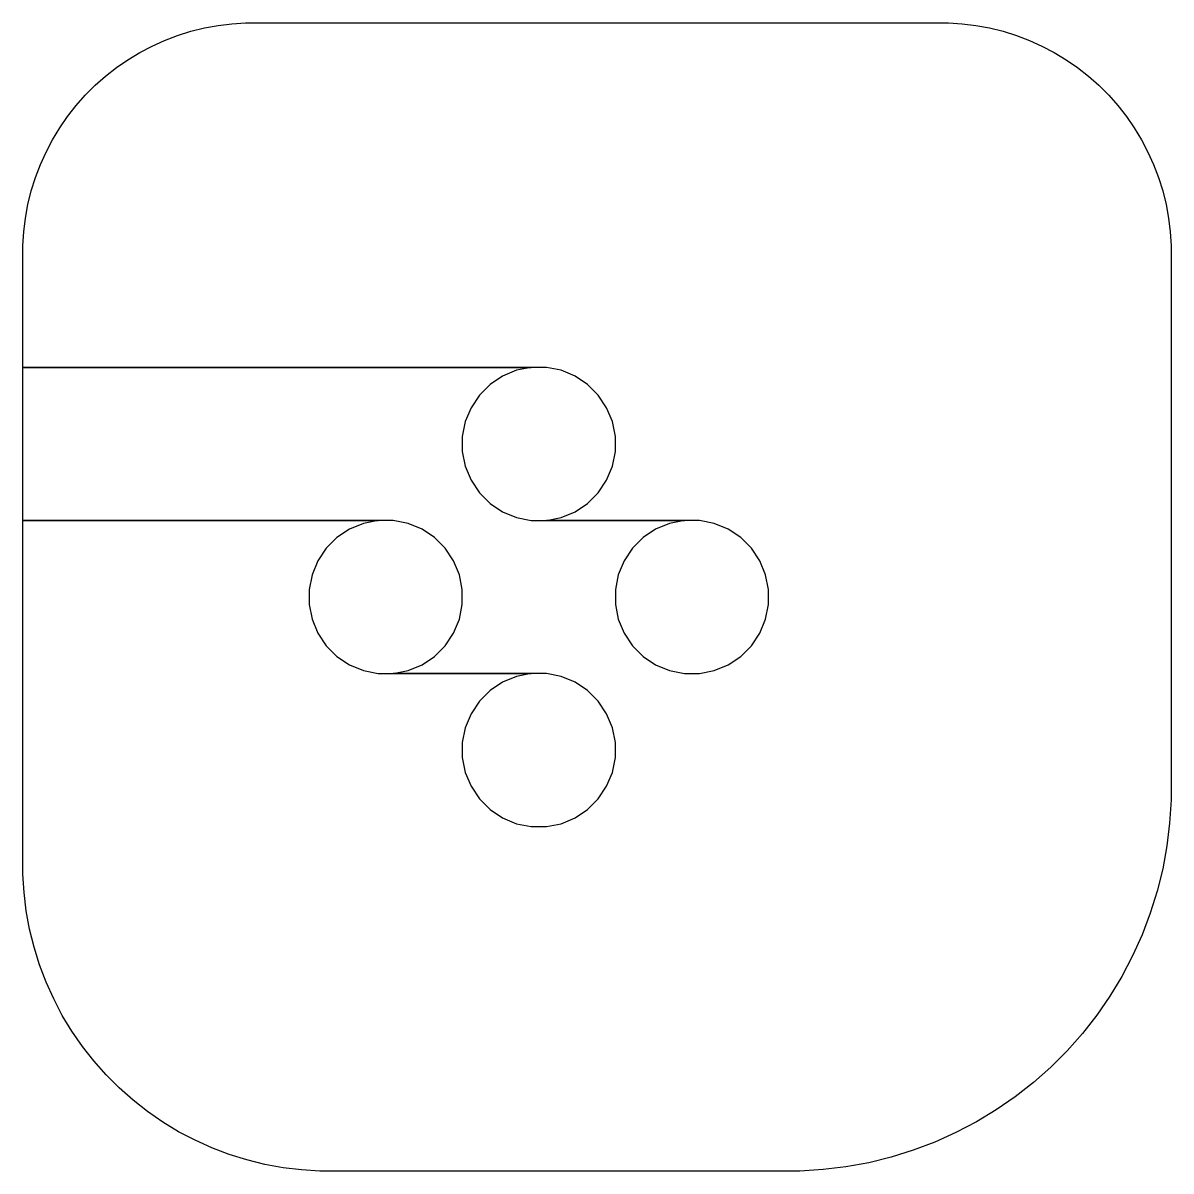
# Model space of a CAD drawing. Extents: x -37.5 to 37.5, y -37.5 to 37.5.
import ezdxf

# ---------------------------------------------------------------- set-up
doc = ezdxf.new("R2010")
doc.units = 0
doc.layers.add('L0D0_0', color=1, linetype='CONTINUOUS')

msp = doc.modelspace()

# ---------------------------------------------------------------- linework, layer by layer
at = {"layer": 'L0D0_0'}
msp.add_lwpolyline([(-18.104, -37.5), (-19.311, -37.427), (-20.511, -37.281), (-21.7, -37.063), (-22.873, -36.774), (-24.027, -36.415), (-25.157, -35.986), (-26.259, -35.49), (-27.33, -34.928), (-28.364, -34.303), (-29.359, -33.616), (-30.31, -32.871), (-31.215, -32.069), (-32.069, -31.215), (-32.871, -30.31), (-33.616, -29.359), (-34.303, -28.364), (-34.928, -27.33), (-35.49, -26.259), (-35.986, -25.157), (-36.415, -24.027), (-36.774, -22.873), (-37.063, -21.7), (-37.281, -20.511), (-37.427, -19.311), (-37.5, -18.104), (-37.5, 5), (-14.292, 5), (-15.258, 4.808), (-16.168, 4.431), (-16.987, 3.884), (-17.684, 3.187), (-18.231, 2.368), (-18.608, 1.458), (-18.8, 0.492), (-18.8, -0.492), (-18.608, -1.458), (-18.231, -2.368), (-17.684, -3.187), (-16.987, -3.884), (-16.168, -4.431), (-15.258, -4.808), (-14.292, -5), (-4.292, -5), (-5.258, -5.192), (-6.168, -5.569), (-6.987, -6.116), (-7.684, -6.813), (-8.231, -7.632), (-8.608, -8.542), (-8.8, -9.508), (-8.8, -10.492), (-8.608, -11.458), (-8.231, -12.368), (-7.684, -13.187), (-6.987, -13.884), (-6.168, -14.431), (-5.258, -14.808), (-4.292, -15), (-3.308, -15), (-2.342, -14.808), (-1.432, -14.431), (-0.613, -13.884), (0.084, -13.187), (0.631, -12.368), (1.008, -11.458), (1.2, -10.492), (1.2, -9.508), (1.008, -8.542), (0.631, -7.632), (0.084, -6.813), (-0.613, -6.116), (-1.432, -5.569), (-2.342, -5.192), (-3.308, -5), (-13.308, -5), (-12.342, -4.808), (-11.432, -4.431), (-10.613, -3.884), (-9.916, -3.187), (-9.369, -2.368), (-8.992, -1.458), (-8.8, -0.492), (-8.8, 0.492), (-8.992, 1.458), (-9.369, 2.368), (-9.916, 3.187), (-10.613, 3.884), (-11.432, 4.431), (-12.342, 4.808), (-13.308, 5), (-37.5, 5), (-37.5, 15), (-4.292, 15), (-5.258, 14.808), (-6.168, 14.431), (-6.987, 13.884), (-7.684, 13.187), (-8.231, 12.368), (-8.608, 11.458), (-8.8, 10.492), (-8.8, 9.508), (-8.608, 8.542), (-8.231, 7.632), (-7.684, 6.813), (-6.987, 6.116), (-6.168, 5.569), (-5.258, 5.192), (-4.292, 5), (5.708, 5), (4.742, 4.808), (3.832, 4.431), (3.013, 3.884), (2.316, 3.187), (1.769, 2.368), (1.392, 1.458), (1.2, 0.492), (1.2, -0.492), (1.392, -1.458), (1.769, -2.368), (2.316, -3.187), (3.013, -3.884), (3.832, -4.431), (4.742, -4.808), (5.708, -5), (6.692, -5), (7.658, -4.808), (8.568, -4.431), (9.387, -3.884), (10.084, -3.187), (10.631, -2.368), (11.008, -1.458), (11.2, -0.492), (11.2, 0.492), (11.008, 1.458), (10.631, 2.368), (10.084, 3.187), (9.387, 3.884), (8.568, 4.431), (7.658, 4.808), (6.692, 5), (-3.308, 5), (-2.342, 5.192), (-1.432, 5.569), (-0.613, 6.116), (0.084, 6.813), (0.631, 7.632), (1.008, 8.542), (1.2, 9.508), (1.2, 10.492), (1.008, 11.458), (0.631, 12.368), (0.084, 13.187), (-0.613, 13.884), (-1.432, 14.431), (-2.342, 14.808), (-3.308, 15), (-37.5, 15), (-37.5, 22.953), (-37.445, 23.858), (-37.336, 24.758), (-37.173, 25.65), (-36.956, 26.53), (-36.686, 27.395), (-36.365, 28.243), (-35.992, 29.07), (-35.571, 29.872), (-35.102, 30.648), (-34.587, 31.394), (-34.028, 32.108), (-33.427, 32.786), (-32.786, 33.427), (-32.108, 34.028), (-31.394, 34.587), (-30.648, 35.102), (-29.872, 35.571), (-29.07, 35.992), (-28.243, 36.365), (-27.395, 36.686), (-26.53, 36.956), (-25.65, 37.173), (-24.758, 37.336), (-23.858, 37.445), (-22.953, 37.5), (22.953, 37.5), (23.858, 37.445), (24.758, 37.336), (25.65, 37.173), (26.53, 36.956), (27.395, 36.686), (28.243, 36.365), (29.07, 35.992), (29.872, 35.571), (30.648, 35.102), (31.394, 34.587), (32.108, 34.028), (32.786, 33.427), (33.427, 32.786), (34.028, 32.108), (34.587, 31.394), (35.102, 30.648), (35.571, 29.872), (35.992, 29.07), (36.365, 28.243), (36.686, 27.395), (36.956, 26.53), (37.173, 25.65), (37.336, 24.758), (37.445, 23.858), (37.5, 22.953), (37.5, -13.255), (37.409, -14.764), (37.227, -16.263), (36.954, -17.749), (36.593, -19.216), (36.143, -20.659), (35.608, -22.071), (34.987, -23.449), (34.285, -24.787), (33.504, -26.08), (32.645, -27.323), (31.714, -28.513), (30.712, -29.644), (29.644, -30.712), (28.513, -31.714), (27.323, -32.645), (26.08, -33.504), (24.787, -34.285), (23.449, -34.987), (22.071, -35.608), (20.659, -36.143), (19.216, -36.593), (17.749, -36.954), (16.263, -37.227), (14.764, -37.409), (13.255, -37.5)], close=True, dxfattribs=at)

doc.saveas('drawing.dxf')
